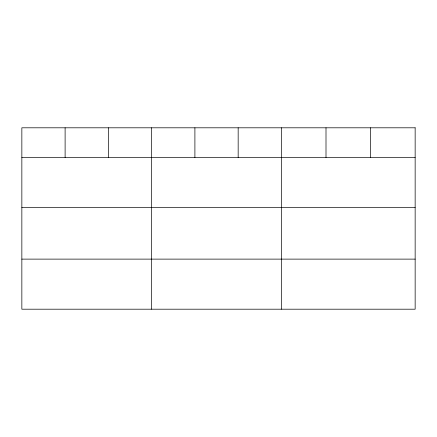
<?xml version="1.0" encoding="UTF-8"?>
<svg xmlns="http://www.w3.org/2000/svg" width="437" height="437" viewBox="0 0 437 437"><rect width="100%" height="100%" fill="white"/><g stroke="black" fill="none" stroke-linecap="round" stroke-linejoin="round"><path stroke-width="0.66" d="M21.85 157.446L415.15 157.446M21.85 207.526L415.15 207.526M21.85 259.119L415.15 259.119M370.576 127.801L370.576 157.446M326.002 127.801L326.002 157.446M281.428 127.801L281.428 309.199M238.165 127.801L238.165 157.446M194.902 127.801L194.902 157.446M151.639 127.801L151.639 309.199M108.376 127.801L108.376 157.446M65.113 127.801L65.113 157.446M415.15 127.801L21.85 127.801L21.85 309.199L415.15 309.199L415.15 127.801"/></g></svg>
